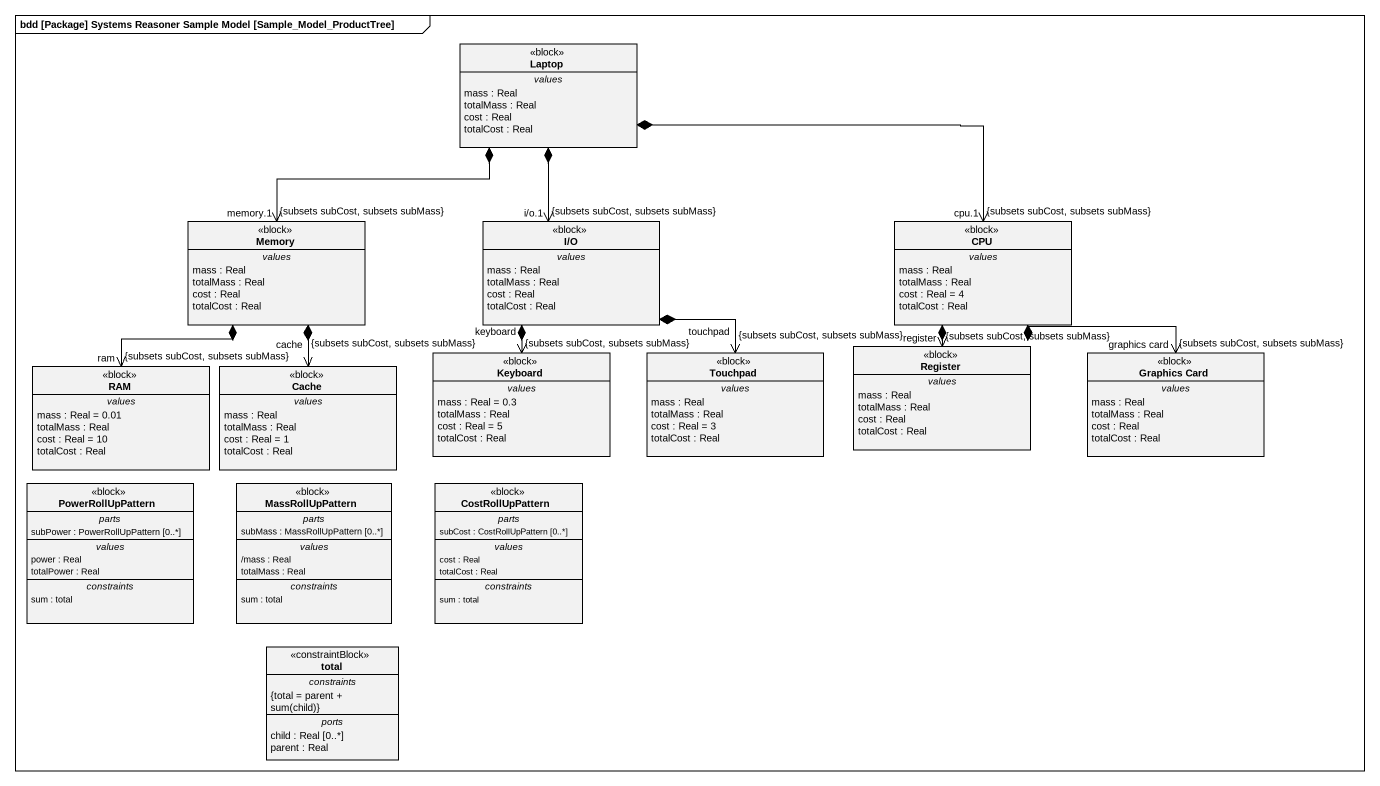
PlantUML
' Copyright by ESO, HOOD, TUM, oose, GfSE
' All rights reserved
@startuml
mainframe bdd [Package] Systems Reasoner Sample Model [Sample_Model_ProductTree]
hide circle
hide empty members
class Laptop <<block>> {
  -- values --
  mass : Real
  totalMass : Real
  cost : Real
  totalCost : Real
}
class Memory <<block>> {
  -- values --
  mass : Real
  totalMass : Real
  cost : Real
  totalCost : Real
}
class "I/O" as I_O <<block>> {
  -- values --
  mass : Real
  totalMass : Real
  cost : Real
  totalCost : Real
}
class CPU <<block>> {
  -- values --
  mass : Real
  totalMass : Real
  cost : Real = 4
  totalCost : Real
}
class Keyboard <<block>> {
  -- values --
  mass : Real = 0.3
  totalMass : Real
  cost : Real = 5
  totalCost : Real
}
class Touchpad <<block>> {
  -- values --
  mass : Real
  totalMass : Real
  cost : Real = 3
  totalCost : Real
}
class Register <<block>> {
  -- values --
  mass : Real
  totalMass : Real
  cost : Real
  totalCost : Real
}
class "Graphics Card" as Graphics_Card <<block>> {
  -- values --
  mass : Real
  totalMass : Real
  cost : Real
  totalCost : Real
}
class RAM <<block>> {
  -- values --
  mass : Real = 0.01
  totalMass : Real
  cost : Real = 10
  totalCost : Real
}
class Cache <<block>> {
  -- values --
  mass : Real
  totalMass : Real
  cost : Real = 1
  totalCost : Real
}
class PowerRollUpPattern <<block>> {
  -- parts --
  subPower : PowerRollUpPattern [0..*]
  -- values --
  power : Real
  totalPower : Real
  -- constraints --
  sum : total
}
class MassRollUpPattern <<block>> {
  -- parts --
  subMass : MassRollUpPattern [0..*]
  -- values --
  /mass : Real
  totalMass : Real
  -- constraints --
  sum : total
}
class CostRollUpPattern <<block>> {
  -- parts --
  subCost : CostRollUpPattern [0..*]
  -- values --
  cost : Real
  totalCost : Real
  -- constraints --
  sum : total
}
class total <<constraintBlock>> {
  -- constraints --
  {field} {total = parent + sum(child)}
  -- ports --
  child : Real [0..*]
  parent : Real
}
Laptop *--> "{subsets subCost, subsets subMass}\nmemory.1" Memory
Laptop *--> "{subsets subCost, subsets subMass}\ni/o.1" I_O
Laptop *-right-> "{subsets subCost, subsets subMass}\ncpu.1" CPU
Memory *--> "{subsets subCost, subsets subMass}\nram" RAM
Memory *--> "{subsets subCost, subsets subMass}\ncache" Cache
I_O *--> "{subsets subCost, subsets subMass}\nkeyboard" Keyboard
I_O *--> "{subsets subCost, subsets subMass}\ntouchpad" Touchpad
CPU *--> "{subsets subCost, subsets subMass}\nregister" Register
CPU *--> "{subsets subCost, subsets subMass}\ngraphics card" Graphics_Card
@enduml
